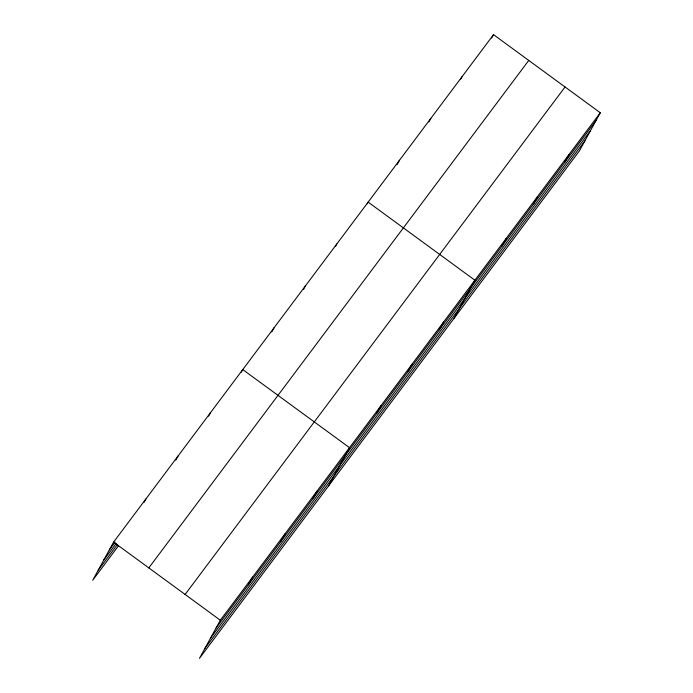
<?xml version="1.0" encoding="UTF-8"?>
<svg xmlns="http://www.w3.org/2000/svg" width="693" height="693" viewBox="0 0 693 693"><rect width="100%" height="100%" fill="white"/><g stroke="black" fill="none" stroke-linecap="round" stroke-linejoin="round"><path stroke-width="1.04" d="M600.285 112.751L220.339 620.235L199.471 658.35L579.417 150.875L600.285 112.751L493.529 34.65L113.583 542.125L92.715 580.249L118.546 545.737M143.997 502.434L145.876 498.995M175.823 460.152L178.17 455.855M208.584 416.155L210.464 412.725M241.355 372.167L242.767 369.586L349.523 447.687L328.655 485.81M271.76 332.016L274.107 327.72M303.577 289.293L305.457 285.854M335.395 246.561L336.798 243.988M367.203 203.837L368.148 202.113L474.904 280.223L454.036 318.338M397.141 164.553L399.497 160.248M428.958 121.821L430.838 118.382M460.776 79.097L462.188 76.516M491.649 38.089L493.529 34.65M248.397 584.831L252.633 577.096M280.691 541.701L284.927 533.965M312.985 498.562L317.221 490.826M376.628 413.556L380.864 405.821M407.978 371.691L412.214 363.955M439.319 329.825L443.555 322.089M502.018 246.093L506.254 238.357M533.359 204.227L537.595 196.491M564.708 162.361L568.944 154.626M109.347 549.861L115.159 542.099M103.855 559.892L116.129 543.503M98.198 570.218L117.576 544.334M148.813 567.905L528.759 60.421M185.109 594.455L565.055 86.98M216.103 627.971L596.049 120.495M210.611 637.993L590.566 130.518M204.955 648.327L584.909 140.844M113.583 542.125L220.339 620.235"/></g></svg>
